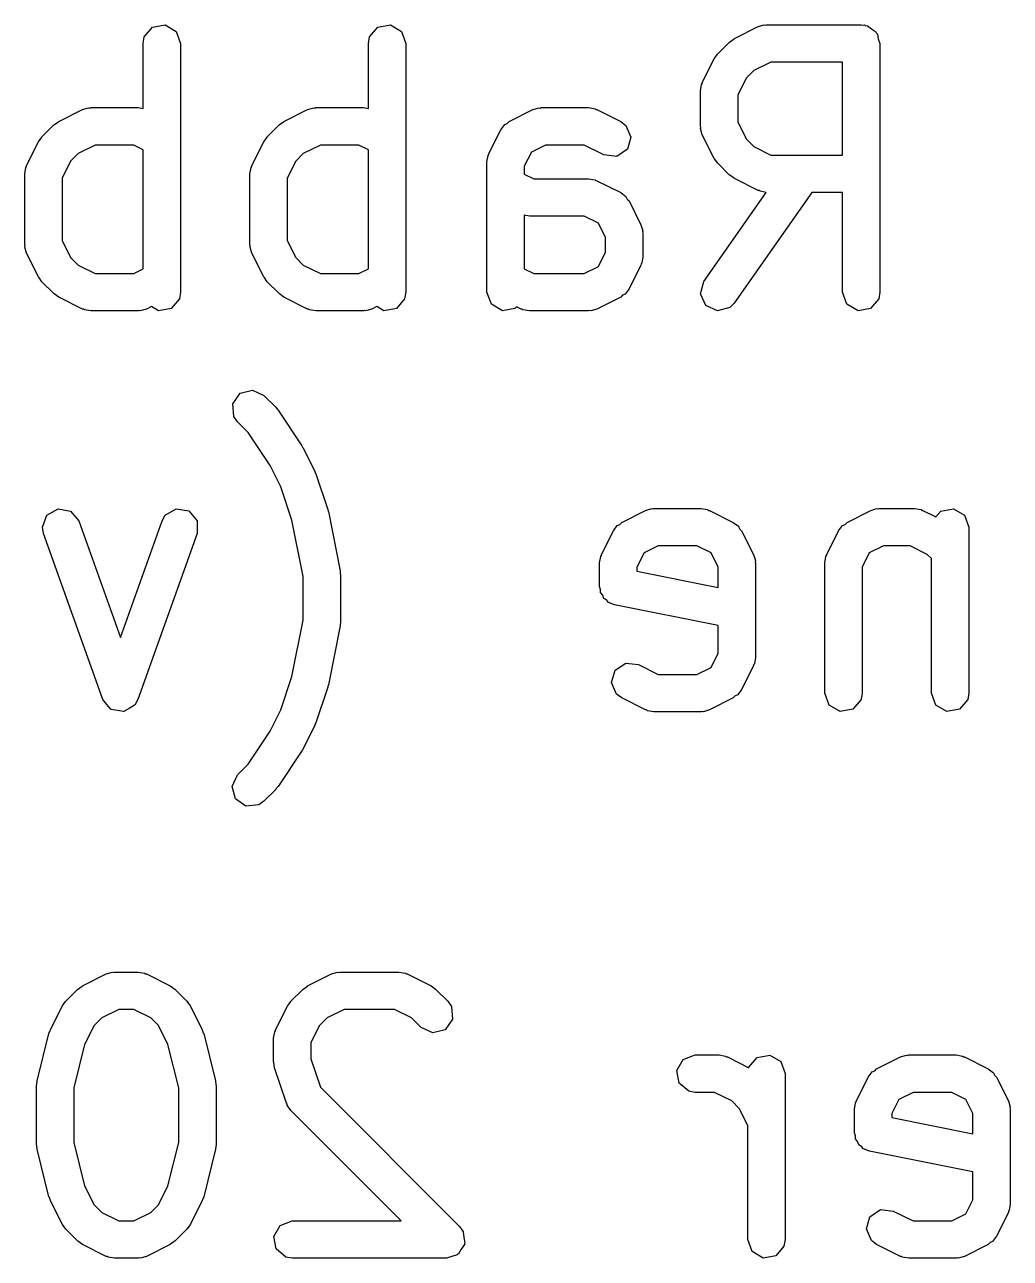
# Model space of a CAD drawing. Extents: x 83.8 to 115, y -109.1 to -88.6.
# Drawn here: x 95.473 to 99.432, y -93.527 to -88.572 of the extents above; entities that cross this region are included whole.
import ezdxf

# ---------------------------------------------------------------- set-up
doc = ezdxf.new("R2010")
doc.units = 0
doc.layers.add('BLACK', color=7, linetype='CONTINUOUS')

msp = doc.modelspace()

# ---------------------------------------------------------------- linework, layer by layer
at = {"layer": 'BLACK', "linetype": 'CONTINUOUS'}
for p, q in [((95.9533, -88.6217), (95.9863, -88.5824)), ((95.9863, -88.5824), (96.0368, -88.5735)), ((96.0368, -88.5735), (96.0813, -88.5992)), ((96.8581, -88.6217), (96.8911, -88.5824)), ((96.8911, -88.5824), (96.9416, -88.5735)), ((96.9416, -88.5735), (96.986, -88.5992)), ((98.3236, -88.6279), (98.4188, -88.5803)), ((98.4188, -88.5803), (98.4438, -88.5729)), ((98.4438, -88.5729), (98.4482, -88.5739)), ((98.4482, -88.5739), (98.4524, -88.5724)), ((98.4524, -88.5724), (98.8333, -88.5724)), ((98.8333, -88.5724), (98.8431, -88.5741)), ((98.8431, -88.5741), (98.8464, -88.5735)), ((98.8464, -88.5735), (98.8492, -88.5752)), ((98.8492, -88.5752), (98.859, -88.5769)), ((98.859, -88.5769), (98.8739, -88.5894)), ((98.8739, -88.5894), (98.8908, -88.5992)), ((95.9488, -88.6474), (95.9533, -88.6217)), ((96.0813, -88.5992), (96.0988, -88.6474)), ((96.8536, -88.6474), (96.8581, -88.6217)), ((96.986, -88.5992), (97.0036, -88.6474)), ((98.2565, -88.6896), (98.3041, -88.642)), ((98.3041, -88.642), (98.3225, -88.6291)), ((98.3225, -88.6291), (98.3236, -88.6279)), ((98.8908, -88.5992), (98.8931, -88.6055)), ((98.8931, -88.6055), (98.8983, -88.6099)), ((98.8983, -88.6099), (98.9017, -88.6291)), ((98.9017, -88.6291), (98.9083, -88.6474)), ((95.9488, -88.9093), (95.9488, -88.6474)), ((96.0988, -88.6474), (96.0988, -89.6474)), ((96.8536, -88.9093), (96.8536, -88.6474)), ((97.0036, -88.6474), (97.0036, -89.6474)), ((98.2424, -88.7091), (98.2558, -88.6911)), ((98.2558, -88.6911), (98.2565, -88.6896)), ((98.9083, -88.6474), (98.9083, -89.6474)), ((98.1948, -88.8043), (98.2424, -88.7091)), ((98.4701, -88.7224), (98.4016, -88.7566)), ((98.7583, -88.7224), (98.4701, -88.7224)), ((98.7583, -89.0962), (98.7583, -88.7224)), ((98.3712, -88.787), (98.3369, -88.8556)), ((98.4016, -88.7566), (98.3712, -88.787)), ((98.1869, -88.8379), (98.1914, -88.8122)), ((98.1869, -88.9807), (98.1869, -88.8379)), ((98.1914, -88.8122), (98.1943, -88.8088)), ((98.1943, -88.8088), (98.1948, -88.8043)), ((98.3369, -88.8556), (98.3369, -88.963)), ((95.6093, -88.9613), (95.7046, -88.9136)), ((95.7046, -88.9136), (95.7295, -88.9062)), ((95.7295, -88.9062), (95.7339, -88.9072)), ((95.7339, -88.9072), (95.7381, -88.9057)), ((95.7381, -88.9057), (95.9286, -88.9057)), ((95.9286, -88.9057), (95.9488, -88.9093)), ((96.5141, -88.9613), (96.6093, -88.9136)), ((96.6093, -88.9136), (96.6343, -88.9062)), ((96.6343, -88.9062), (96.6386, -88.9072)), ((96.6386, -88.9072), (96.6429, -88.9057)), ((96.6429, -88.9057), (96.8333, -88.9057)), ((96.8333, -88.9057), (96.8536, -88.9093)), ((97.4188, -88.9613), (97.5141, -88.9136)), ((97.5141, -88.9136), (97.539, -88.9062)), ((97.539, -88.9062), (97.5434, -88.9072)), ((97.5434, -88.9072), (97.5476, -88.9057)), ((97.5476, -88.9057), (97.7381, -88.9057)), ((97.7381, -88.9057), (97.7637, -88.9102)), ((97.7637, -88.9102), (97.7672, -88.9131)), ((97.7672, -88.9131), (97.7716, -88.9136)), ((97.7716, -88.9136), (97.8669, -88.9613)), ((95.5422, -89.0229), (95.5898, -88.9753)), ((95.5898, -88.9753), (95.6082, -88.9624)), ((95.6082, -88.9624), (95.6093, -88.9613)), ((96.447, -89.0229), (96.4946, -88.9753)), ((96.4946, -88.9753), (96.513, -88.9624)), ((96.513, -88.9624), (96.5141, -88.9613)), ((97.3853, -88.9948), (97.4008, -88.9739)), ((97.4008, -88.9739), (97.4111, -88.9694)), ((97.4111, -88.9694), (97.4188, -88.9613)), ((97.8669, -88.9613), (97.8878, -88.9768)), ((97.8878, -88.9768), (97.9082, -89.0238)), ((98.1884, -88.9849), (98.1869, -88.9807)), ((98.1874, -88.9893), (98.1884, -88.9849)), ((98.1948, -89.0143), (98.1874, -88.9893)), ((98.3369, -88.963), (98.3712, -89.0315)), ((95.5282, -89.0424), (95.5415, -89.0244)), ((95.5415, -89.0244), (95.5422, -89.0229)), ((96.4329, -89.0424), (96.4463, -89.0244)), ((96.4463, -89.0244), (96.447, -89.0229)), ((97.3377, -89.09), (97.3853, -88.9948)), ((97.9082, -89.0238), (97.8936, -89.073)), ((98.2424, -89.1095), (98.1948, -89.0143)), ((98.3712, -89.0315), (98.4016, -89.0619)), ((95.4805, -89.1376), (95.5282, -89.0424)), ((95.6873, -89.09), (95.6569, -89.1204)), ((95.7558, -89.0557), (95.6873, -89.09)), ((95.9109, -89.0557), (95.7558, -89.0557)), ((95.9488, -89.0747), (95.9109, -89.0557)), ((95.9488, -89.5534), (95.9488, -89.0747)), ((96.3853, -89.1376), (96.4329, -89.0424)), ((96.592, -89.09), (96.5616, -89.1204)), ((96.6606, -89.0557), (96.592, -89.09)), ((96.8156, -89.0557), (96.6606, -89.0557)), ((96.8536, -89.0747), (96.8156, -89.0557)), ((96.8536, -89.5534), (96.8536, -89.0747)), ((97.3372, -89.0945), (97.3377, -89.09)), ((97.5083, -89.0842), (97.4798, -89.1413)), ((97.5653, -89.0557), (97.5083, -89.0842)), ((97.7204, -89.0557), (97.5653, -89.0557)), ((97.7998, -89.0954), (97.7204, -89.0557)), ((97.8936, -89.073), (97.8508, -89.1013)), ((98.4016, -89.0619), (98.4701, -89.0962)), ((95.48, -89.1421), (95.4805, -89.1376)), ((95.6569, -89.1204), (95.6226, -89.1889)), ((96.3848, -89.1421), (96.3853, -89.1376)), ((96.5616, -89.1204), (96.5274, -89.1889)), ((97.3298, -89.1236), (97.3343, -89.0979)), ((97.3298, -89.6474), (97.3298, -89.1236)), ((97.3343, -89.0979), (97.3372, -89.0945)), ((97.8508, -89.1013), (97.7998, -89.0954)), ((98.2436, -89.1106), (98.2424, -89.1095)), ((98.2565, -89.129), (98.2436, -89.1106)), ((98.3041, -89.1766), (98.2565, -89.129)), ((98.4701, -89.0962), (98.7583, -89.0962)), ((95.4726, -89.1712), (95.4771, -89.1455)), ((95.4726, -89.4569), (95.4726, -89.1712)), ((95.4771, -89.1455), (95.48, -89.1421)), ((95.6226, -89.1889), (95.6226, -89.4392)), ((96.3774, -89.1712), (96.3819, -89.1455)), ((96.3774, -89.4569), (96.3774, -89.1712)), ((96.3819, -89.1455), (96.3848, -89.1421)), ((96.5274, -89.1889), (96.5274, -89.4392)), ((97.4798, -89.1413), (97.4798, -89.1725)), ((97.4798, -89.1725), (97.5177, -89.1914)), ((98.3056, -89.1773), (98.3041, -89.1766)), ((98.3236, -89.1907), (98.3056, -89.1773)), ((97.5177, -89.1914), (97.7381, -89.1914)), ((97.7381, -89.1914), (97.7637, -89.196)), ((97.7637, -89.196), (97.7672, -89.1988)), ((97.7672, -89.1988), (97.7716, -89.1993)), ((97.7716, -89.1993), (97.8669, -89.247)), ((98.4188, -89.2383), (98.3236, -89.1907)), ((98.4233, -89.2388), (98.4188, -89.2383)), ((98.4267, -89.2417), (98.4233, -89.2388)), ((97.8669, -89.247), (97.8878, -89.2625)), ((97.8878, -89.2625), (97.8923, -89.2728)), ((97.8923, -89.2728), (97.9004, -89.2805)), ((97.9004, -89.2805), (97.948, -89.3757)), ((98.2005, -89.6044), (98.4513, -89.246)), ((98.6343, -89.2462), (98.3233, -89.6904)), ((98.4513, -89.246), (98.4267, -89.2417)), ((98.7583, -89.2462), (98.6343, -89.2462)), ((98.7583, -89.6474), (98.7583, -89.2462)), ((97.5, -89.3414), (97.4798, -89.3379)), ((97.4798, -89.3379), (97.4798, -89.5534)), ((97.7204, -89.3414), (97.5, -89.3414)), ((97.7774, -89.3699), (97.7204, -89.3414)), ((97.806, -89.427), (97.7774, -89.3699)), ((97.948, -89.3757), (97.9555, -89.4007)), ((97.806, -89.4868), (97.806, -89.427)), ((97.9555, -89.4007), (97.9544, -89.4051)), ((97.9544, -89.4051), (97.956, -89.4093)), ((97.956, -89.4093), (97.956, -89.5045)), ((95.4742, -89.4611), (95.4726, -89.4569)), ((95.4731, -89.4655), (95.4742, -89.4611)), ((95.4805, -89.4904), (95.4731, -89.4655)), ((95.6226, -89.4392), (95.6569, -89.5077)), ((96.3789, -89.4611), (96.3774, -89.4569)), ((96.3779, -89.4655), (96.3789, -89.4611)), ((96.3853, -89.4904), (96.3779, -89.4655)), ((96.5274, -89.4392), (96.5616, -89.5077)), ((97.7774, -89.5439), (97.806, -89.4868)), ((95.5282, -89.5857), (95.4805, -89.4904)), ((95.6569, -89.5077), (95.6873, -89.5381)), ((96.4329, -89.5857), (96.3853, -89.4904)), ((96.5616, -89.5077), (96.592, -89.5381)), ((97.9485, -89.5336), (97.948, -89.5381)), ((97.9514, -89.5302), (97.9485, -89.5336)), ((97.956, -89.5045), (97.9514, -89.5302)), ((95.5293, -89.5868), (95.5282, -89.5857)), ((95.6873, -89.5381), (95.7558, -89.5724)), ((95.7558, -89.5724), (95.9109, -89.5724)), ((95.9109, -89.5724), (95.9488, -89.5534)), ((96.4341, -89.5868), (96.4329, -89.5857)), ((96.592, -89.5381), (96.6606, -89.5724)), ((96.6606, -89.5724), (96.8156, -89.5724)), ((96.8156, -89.5724), (96.8536, -89.5534)), ((97.4798, -89.5534), (97.5177, -89.5724)), ((97.5177, -89.5724), (97.7204, -89.5724)), ((97.7204, -89.5724), (97.7774, -89.5439)), ((97.948, -89.5381), (97.9004, -89.6333)), ((95.5422, -89.6052), (95.5293, -89.5868)), ((95.5898, -89.6528), (95.5422, -89.6052)), ((96.447, -89.6052), (96.4341, -89.5868)), ((96.4946, -89.6528), (96.447, -89.6052)), ((97.9004, -89.6333), (97.8849, -89.6542)), ((98.1872, -89.6539), (98.2005, -89.6044)), ((95.5913, -89.6535), (95.5898, -89.6528)), ((95.6093, -89.6668), (95.5913, -89.6535)), ((95.7046, -89.7145), (95.6093, -89.6668)), ((96.0943, -89.673), (96.0613, -89.7123)), ((96.0988, -89.6474), (96.0943, -89.673)), ((96.4961, -89.6535), (96.4946, -89.6528)), ((96.5141, -89.6668), (96.4961, -89.6535)), ((96.6093, -89.7145), (96.5141, -89.6668)), ((96.999, -89.673), (96.9661, -89.7123)), ((97.0036, -89.6474), (96.999, -89.673)), ((97.3473, -89.6956), (97.3298, -89.6474)), ((97.8669, -89.6668), (97.7716, -89.7145)), ((97.8746, -89.6587), (97.8669, -89.6668)), ((97.8849, -89.6542), (97.8746, -89.6587)), ((98.2089, -89.7004), (98.1872, -89.6539)), ((98.7759, -89.6956), (98.7583, -89.6474)), ((98.9038, -89.673), (98.8708, -89.7123)), ((98.9083, -89.6474), (98.9038, -89.673)), ((95.709, -89.715), (95.7046, -89.7145)), ((95.7124, -89.7179), (95.709, -89.715)), ((95.7381, -89.7224), (95.7124, -89.7179)), ((95.9286, -89.7224), (95.7381, -89.7224)), ((95.9328, -89.7208), (95.9286, -89.7224)), ((95.9371, -89.7219), (95.9328, -89.7208)), ((95.9621, -89.7145), (95.9371, -89.7219)), ((95.9819, -89.7046), (95.9621, -89.7145)), ((96.0108, -89.7212), (95.9819, -89.7046)), ((96.0613, -89.7123), (96.0108, -89.7212)), ((96.6138, -89.715), (96.6093, -89.7145)), ((96.6172, -89.7179), (96.6138, -89.715)), ((96.6429, -89.7224), (96.6172, -89.7179)), ((96.8333, -89.7224), (96.6429, -89.7224)), ((96.8375, -89.7208), (96.8333, -89.7224)), ((96.8419, -89.7219), (96.8375, -89.7208)), ((96.8669, -89.7145), (96.8419, -89.7219)), ((96.8867, -89.7046), (96.8669, -89.7145)), ((96.9155, -89.7212), (96.8867, -89.7046)), ((96.9661, -89.7123), (96.9155, -89.7212)), ((97.3917, -89.7212), (97.3473, -89.6956)), ((97.4423, -89.7123), (97.3917, -89.7212)), ((97.4482, -89.7053), (97.4423, -89.7123)), ((97.4665, -89.7145), (97.4482, -89.7053)), ((97.4709, -89.715), (97.4665, -89.7145)), ((97.4743, -89.7179), (97.4709, -89.715)), ((97.5, -89.7224), (97.4743, -89.7179)), ((97.7381, -89.7224), (97.5, -89.7224)), ((97.7423, -89.7208), (97.7381, -89.7224)), ((97.7467, -89.7219), (97.7423, -89.7208)), ((97.7716, -89.7145), (97.7467, -89.7219)), ((98.2554, -89.7221), (98.2089, -89.7004)), ((98.3049, -89.7088), (98.2554, -89.7221)), ((98.3233, -89.6904), (98.3049, -89.7088)), ((98.8203, -89.7212), (98.7759, -89.6956)), ((98.8708, -89.7123), (98.8203, -89.7212)), ((96.3085, -90.0951), (96.3379, -90.0531)), ((96.3379, -90.0531), (96.3875, -90.0398)), ((96.3875, -90.0398), (96.434, -90.0615)), ((96.434, -90.0615), (96.4816, -90.1091)), ((96.313, -90.1462), (96.3085, -90.0951)), ((96.4816, -90.1091), (96.4882, -90.1185)), ((96.4882, -90.1185), (96.491, -90.1205)), ((96.491, -90.1205), (96.5862, -90.2634)), ((96.3279, -90.1676), (96.313, -90.1462)), ((96.3703, -90.2099), (96.3279, -90.1676)), ((96.4588, -90.3427), (96.3703, -90.2099)), ((96.5862, -90.2634), (96.5889, -90.2696)), ((96.5889, -90.2696), (96.5909, -90.2715)), ((96.5909, -90.2715), (96.6385, -90.3667)), ((96.502, -90.429), (96.4588, -90.3427)), ((96.6385, -90.3667), (96.6407, -90.3742)), ((96.6407, -90.3742), (96.6426, -90.3765)), ((96.6426, -90.3765), (96.6902, -90.5194)), ((96.5464, -90.5624), (96.502, -90.429)), ((95.5619, -90.5422), (95.6065, -90.5168)), ((95.6065, -90.5168), (95.6569, -90.526)), ((95.6569, -90.526), (95.6897, -90.5655)), ((96.0375, -90.5429), (96.0818, -90.5169)), ((96.0818, -90.5169), (96.1323, -90.5255)), ((96.1323, -90.5255), (96.1656, -90.5646)), ((96.6902, -90.5194), (96.6912, -90.5261)), ((96.6912, -90.5261), (96.6926, -90.5284)), ((97.8712, -90.5713), (97.9665, -90.5236)), ((97.9665, -90.5236), (97.9914, -90.5162)), ((97.9914, -90.5162), (97.9958, -90.5172)), ((97.9958, -90.5172), (98, -90.5157)), ((98, -90.5157), (98.1905, -90.5157)), ((98.1905, -90.5157), (98.2161, -90.5202)), ((98.2161, -90.5202), (98.2196, -90.5231)), ((98.2196, -90.5231), (98.224, -90.5236)), ((98.224, -90.5236), (98.3193, -90.5713)), ((98.776, -90.5713), (98.8712, -90.5236)), ((98.8712, -90.5236), (98.8962, -90.5162)), ((98.8962, -90.5162), (98.9005, -90.5172)), ((98.9005, -90.5172), (98.9048, -90.5157)), ((98.9048, -90.5157), (99.0476, -90.5157)), ((99.0476, -90.5157), (99.0733, -90.5202)), ((99.0733, -90.5202), (99.0767, -90.5231)), ((99.0767, -90.5231), (99.0812, -90.5236)), ((99.0812, -90.5236), (99.133, -90.5496)), ((99.133, -90.5496), (99.153, -90.5258)), ((99.153, -90.5258), (99.2035, -90.5169)), ((99.2035, -90.5169), (99.2479, -90.5425)), ((95.544, -90.5903), (95.5619, -90.5422)), ((95.6897, -90.5655), (95.8571, -91.0344)), ((95.8571, -91.0344), (96.0246, -90.5655)), ((96.0246, -90.5655), (96.0375, -90.5429)), ((96.1656, -90.5646), (96.1659, -90.6159)), ((96.5917, -90.7886), (96.5464, -90.5624)), ((96.6926, -90.5284), (96.7402, -90.7665)), ((97.8635, -90.5794), (97.8712, -90.5713)), ((98.3193, -90.5713), (98.3402, -90.5868)), ((98.7683, -90.5794), (98.776, -90.5713)), ((99.2479, -90.5425), (99.2655, -90.5907)), ((95.5484, -90.6159), (95.544, -90.5903)), ((95.7865, -91.2826), (95.5484, -90.6159)), ((96.1659, -90.6159), (95.9278, -91.2826)), ((97.7901, -90.7), (97.8377, -90.6048)), ((97.8377, -90.6048), (97.8532, -90.5839)), ((97.8532, -90.5839), (97.8635, -90.5794)), ((98.3402, -90.5868), (98.3446, -90.5971)), ((98.3446, -90.5971), (98.3528, -90.6048)), ((98.3528, -90.6048), (98.4004, -90.7)), ((98.6948, -90.7), (98.7424, -90.6048)), ((98.7424, -90.6048), (98.758, -90.5839)), ((98.758, -90.5839), (98.7683, -90.5794)), ((99.2655, -90.5907), (99.2655, -91.2574)), ((98.0177, -90.6657), (97.9607, -90.6942)), ((98.1728, -90.6657), (98.0177, -90.6657)), ((98.2298, -90.6942), (98.1728, -90.6657)), ((98.9225, -90.6657), (98.8654, -90.6942)), ((99.0299, -90.6657), (98.9225, -90.6657)), ((99.0984, -90.7), (99.0299, -90.6657)), ((97.7821, -90.7336), (97.7867, -90.7079)), ((97.7867, -90.7079), (97.7895, -90.7045)), ((97.7895, -90.7045), (97.7901, -90.7)), ((97.9607, -90.6942), (97.9321, -90.7513)), ((98.2583, -90.7513), (98.2298, -90.6942)), ((98.4004, -90.7), (98.4078, -90.725)), ((98.4078, -90.725), (98.4068, -90.7294)), ((98.6869, -90.7336), (98.6914, -90.7079)), ((98.6914, -90.7079), (98.6943, -90.7045)), ((98.6943, -90.7045), (98.6948, -90.7)), ((98.8654, -90.6942), (98.8369, -90.7513)), ((99.1155, -90.717), (99.0984, -90.7)), ((99.1155, -91.2574), (99.1155, -90.717)), ((96.7402, -90.7665), (96.7405, -90.7779)), ((97.7821, -90.8288), (97.7821, -90.7336)), ((97.9321, -90.7513), (97.9321, -90.7673)), ((97.9321, -90.7673), (98.2583, -90.8326)), ((98.2583, -90.8326), (98.2583, -90.7513)), ((98.4068, -90.7294), (98.4083, -90.7336)), ((98.4083, -90.7336), (98.4083, -91.1145)), ((98.6869, -91.2574), (98.6869, -90.7336)), ((98.8369, -90.7513), (98.8369, -91.2574)), ((96.5917, -90.9642), (96.5917, -90.7886)), ((96.7405, -90.7779), (96.7417, -90.7812)), ((96.7417, -90.7812), (96.7417, -90.9717)), ((97.7864, -90.8405), (97.7821, -90.8288)), ((97.7861, -90.8528), (97.7864, -90.8405)), ((97.7949, -90.8638), (97.7861, -90.8528)), ((97.7997, -90.877), (97.7949, -90.8638)), ((97.8104, -90.8832), (97.7997, -90.877)), ((97.8182, -90.8929), (97.8104, -90.8832)), ((97.8424, -90.9024), (97.8182, -90.8929)), ((98.2583, -90.9855), (97.8424, -90.9024)), ((96.5464, -91.1905), (96.5917, -90.9642)), ((96.7417, -90.9717), (96.7397, -90.9829)), ((96.7402, -90.9864), (96.6926, -91.2245)), ((96.7397, -90.9829), (96.7402, -90.9864)), ((98.2583, -91.0968), (98.2583, -90.9855)), ((98.2298, -91.1539), (98.2583, -91.0968)), ((98.4083, -91.1145), (98.4038, -91.1402)), ((97.8299, -91.2143), (97.8445, -91.1651)), ((97.8445, -91.1651), (97.8873, -91.1368)), ((97.8873, -91.1368), (97.9383, -91.1427)), ((97.9383, -91.1427), (98.0177, -91.1824)), ((98.1728, -91.1824), (98.2298, -91.1539)), ((98.4004, -91.1481), (98.3528, -91.2433)), ((98.4009, -91.1436), (98.4004, -91.1481)), ((98.4038, -91.1402), (98.4009, -91.1436)), ((96.502, -91.3238), (96.5464, -91.1905)), ((97.8503, -91.2613), (97.8299, -91.2143)), ((98.0177, -91.1824), (98.1728, -91.1824)), ((96.6902, -91.2335), (96.6426, -91.3763)), ((96.6926, -91.2245), (96.6901, -91.2308)), ((96.6901, -91.2308), (96.6902, -91.2335)), ((97.8712, -91.2768), (97.8503, -91.2613)), ((98.327, -91.2687), (98.3193, -91.2768)), ((98.3373, -91.2642), (98.327, -91.2687)), ((98.3528, -91.2433), (98.3373, -91.2642)), ((98.7045, -91.3056), (98.6869, -91.2574)), ((98.8369, -91.2574), (98.8324, -91.283)), ((99.133, -91.3056), (99.1155, -91.2574)), ((99.2655, -91.2574), (99.261, -91.283)), ((95.7868, -91.283), (95.7865, -91.2826)), ((95.7868, -91.2835), (95.7868, -91.283)), ((95.8031, -91.3027), (95.7868, -91.2835)), ((95.8192, -91.3221), (95.8031, -91.3027)), ((95.8924, -91.3184), (95.8706, -91.3312)), ((95.9143, -91.3059), (95.8924, -91.3184)), ((95.9145, -91.3055), (95.9143, -91.3059)), ((95.9149, -91.3052), (95.9145, -91.3055)), ((95.9278, -91.2826), (95.9149, -91.3052)), ((97.9665, -91.3245), (97.8712, -91.2768)), ((98.3193, -91.2768), (98.224, -91.3245)), ((98.7489, -91.3312), (98.7045, -91.3056)), ((98.8324, -91.283), (98.7994, -91.3223)), ((99.1775, -91.3312), (99.133, -91.3056)), ((99.261, -91.283), (99.228, -91.3223)), ((95.8197, -91.3222), (95.8192, -91.3221)), ((95.82, -91.3226), (95.8197, -91.3222)), ((95.8449, -91.3268), (95.82, -91.3226)), ((95.8697, -91.3313), (95.8449, -91.3268)), ((95.8701, -91.3311), (95.8697, -91.3313)), ((95.8706, -91.3312), (95.8701, -91.3311)), ((96.4588, -91.4101), (96.502, -91.3238)), ((97.9709, -91.325), (97.9665, -91.3245)), ((97.9743, -91.3279), (97.9709, -91.325)), ((98, -91.3324), (97.9743, -91.3279)), ((98.1905, -91.3324), (98, -91.3324)), ((98.1947, -91.3308), (98.1905, -91.3324)), ((98.199, -91.3319), (98.1947, -91.3308)), ((98.224, -91.3245), (98.199, -91.3319)), ((98.7994, -91.3223), (98.7489, -91.3312)), ((99.228, -91.3223), (99.1775, -91.3312)), ((96.3703, -91.5429), (96.4588, -91.4101)), ((96.6385, -91.3862), (96.5909, -91.4814)), ((96.6388, -91.3832), (96.6385, -91.3862)), ((96.6426, -91.3763), (96.6388, -91.3832)), ((96.5862, -91.4895), (96.491, -91.6323)), ((96.5868, -91.4868), (96.5862, -91.4895)), ((96.5909, -91.4814), (96.5868, -91.4868)), ((96.3279, -91.5853), (96.3703, -91.5429)), ((96.3062, -91.6318), (96.3279, -91.5853)), ((96.3195, -91.6814), (96.3062, -91.6318)), ((96.4816, -91.6437), (96.434, -91.6914)), ((96.4831, -91.6406), (96.4816, -91.6437)), ((96.491, -91.6323), (96.4831, -91.6406)), ((96.3615, -91.7108), (96.3195, -91.6814)), ((96.4126, -91.7063), (96.3615, -91.7108)), ((96.434, -91.6914), (96.4126, -91.7063)), ((95.7046, -92.4329), (95.7998, -92.3853)), ((95.7998, -92.3853), (95.8248, -92.3779)), ((95.8248, -92.3779), (95.8291, -92.3789)), ((95.8291, -92.3789), (95.8333, -92.3774)), ((95.8333, -92.3774), (95.9286, -92.3774)), ((95.9286, -92.3774), (95.9542, -92.3819)), ((95.9542, -92.3819), (95.9577, -92.3848)), ((95.9577, -92.3848), (95.9621, -92.3853)), ((95.9621, -92.3853), (96.0574, -92.4329)), ((96.6093, -92.4329), (96.7046, -92.3853)), ((96.7046, -92.3853), (96.7295, -92.3779)), ((96.7295, -92.3779), (96.7339, -92.3789)), ((96.7339, -92.3789), (96.7381, -92.3774)), ((96.7381, -92.3774), (96.9762, -92.3774)), ((96.9762, -92.3774), (97.0018, -92.3819)), ((97.0018, -92.3819), (97.0053, -92.3848)), ((97.0053, -92.3848), (97.0097, -92.3853)), ((97.0097, -92.3853), (97.105, -92.4329)), ((95.6374, -92.4946), (95.6851, -92.447)), ((95.6851, -92.447), (95.7034, -92.4341)), ((95.7034, -92.4341), (95.7046, -92.4329)), ((96.0574, -92.4329), (96.0754, -92.4463)), ((96.0754, -92.4463), (96.0768, -92.447)), ((96.0768, -92.447), (96.1245, -92.4946)), ((96.5422, -92.4946), (96.5898, -92.447)), ((96.5898, -92.447), (96.6082, -92.4341)), ((96.6082, -92.4341), (96.6093, -92.4329)), ((97.105, -92.4329), (97.123, -92.4463)), ((97.123, -92.4463), (97.1245, -92.447)), ((97.1245, -92.447), (97.1721, -92.4946)), ((95.6234, -92.5141), (95.6368, -92.4961)), ((95.6368, -92.4961), (95.6374, -92.4946)), ((96.1245, -92.4946), (96.1373, -92.513)), ((96.5282, -92.5141), (96.5415, -92.4961)), ((96.5415, -92.4961), (96.5422, -92.4946)), ((97.1721, -92.4946), (97.187, -92.5159)), ((95.5758, -92.6093), (95.6234, -92.5141)), ((95.851, -92.5274), (95.7825, -92.5616)), ((95.9109, -92.5274), (95.851, -92.5274)), ((95.9794, -92.5616), (95.9109, -92.5274)), ((96.1373, -92.513), (96.1385, -92.5141)), ((96.1385, -92.5141), (96.1861, -92.6093)), ((96.4805, -92.6093), (96.5282, -92.5141)), ((96.7558, -92.5274), (96.6873, -92.5616)), ((96.9585, -92.5274), (96.7558, -92.5274)), ((97.027, -92.5616), (96.9585, -92.5274)), ((97.187, -92.5159), (97.1915, -92.567)), ((95.7521, -92.592), (95.7136, -92.669)), ((95.7825, -92.5616), (95.7521, -92.592)), ((96.0098, -92.592), (95.9794, -92.5616)), ((96.0483, -92.669), (96.0098, -92.592)), ((96.6569, -92.592), (96.6226, -92.6606)), ((96.6873, -92.5616), (96.6569, -92.592)), ((97.066, -92.6007), (97.027, -92.5616)), ((97.1125, -92.6223), (97.066, -92.6007)), ((97.1915, -92.567), (97.1621, -92.6091)), ((95.5225, -92.8151), (95.5701, -92.6247)), ((95.5701, -92.6247), (95.5754, -92.6128)), ((95.5754, -92.6128), (95.5758, -92.6093)), ((96.1861, -92.6093), (96.1898, -92.6217)), ((96.1898, -92.6217), (96.1918, -92.6247)), ((96.1918, -92.6247), (96.2394, -92.8151)), ((96.4726, -92.6429), (96.4771, -92.6172)), ((96.4726, -92.7381), (96.4726, -92.6429)), ((96.4771, -92.6172), (96.48, -92.6138)), ((96.48, -92.6138), (96.4805, -92.6093)), ((97.1621, -92.6091), (97.1125, -92.6223)), ((95.7136, -92.669), (95.6702, -92.8426)), ((96.0917, -92.8426), (96.0483, -92.669)), ((96.6226, -92.6606), (96.6226, -92.7259)), ((96.4732, -92.7396), (96.4726, -92.7381)), ((96.4765, -92.7618), (96.4732, -92.7396)), ((96.6226, -92.7259), (96.6608, -92.8404)), ((98.0928, -92.7727), (98.1185, -92.7283)), ((98.1185, -92.7283), (98.1667, -92.7107)), ((98.1667, -92.7107), (98.2619, -92.7107)), ((98.2619, -92.7107), (98.2876, -92.7152)), ((98.2876, -92.7152), (98.291, -92.7181)), ((98.291, -92.7181), (98.2954, -92.7186)), ((98.2954, -92.7186), (98.3816, -92.7617)), ((98.3819, -92.7601), (98.4149, -92.7208)), ((98.4149, -92.7208), (98.4654, -92.7119)), ((98.4654, -92.7119), (98.5098, -92.7375)), ((98.5098, -92.7375), (98.5274, -92.7857)), ((98.895, -92.7663), (98.9903, -92.7186)), ((98.9903, -92.7186), (99.0152, -92.7112)), ((99.0152, -92.7112), (99.0196, -92.7122)), ((99.0196, -92.7122), (99.0238, -92.7107)), ((99.0238, -92.7107), (99.2143, -92.7107)), ((99.2143, -92.7107), (99.2399, -92.7152)), ((99.2399, -92.7152), (99.2434, -92.7181)), ((99.2434, -92.7181), (99.2478, -92.7186)), ((99.2478, -92.7186), (99.3431, -92.7663)), ((96.5241, -92.9047), (96.4765, -92.7618)), ((98.1017, -92.8232), (98.0928, -92.7727)), ((98.3816, -92.7617), (98.3819, -92.7601)), ((98.5274, -92.7857), (98.5274, -93.4524)), ((98.8139, -92.895), (98.8615, -92.7998)), ((98.8615, -92.7998), (98.877, -92.7789)), ((98.877, -92.7789), (98.8873, -92.7744)), ((98.8873, -92.7744), (98.895, -92.7663)), ((99.3431, -92.7663), (99.364, -92.7818)), ((99.364, -92.7818), (99.3685, -92.7921)), ((99.3685, -92.7921), (99.3766, -92.7998)), ((99.3766, -92.7998), (99.4242, -92.895)), ((95.5202, -92.8333), (95.5228, -92.8186)), ((95.5202, -93.0714), (95.5202, -92.8333)), ((95.5228, -92.8186), (95.5225, -92.8151)), ((95.6702, -92.8426), (95.6702, -93.0622)), ((96.0917, -93.0622), (96.0917, -92.8426)), ((96.2394, -92.8151), (96.2405, -92.8301)), ((96.2405, -92.8301), (96.2417, -92.8333)), ((96.2417, -92.8333), (96.2417, -93.0714)), ((96.6608, -92.8404), (97.2197, -93.3993)), ((98.141, -92.8562), (98.1017, -92.8232)), ((98.1667, -92.8607), (98.141, -92.8562)), ((96.5269, -92.9082), (96.5241, -92.9047)), ((98.2442, -92.8607), (98.1667, -92.8607)), ((98.3127, -92.895), (98.2442, -92.8607)), ((98.3431, -92.9254), (98.3127, -92.895)), ((98.806, -92.9286), (98.8105, -92.9029)), ((98.8105, -92.9029), (98.8134, -92.8995)), ((98.8134, -92.8995), (98.8139, -92.895)), ((98.9845, -92.8892), (98.956, -92.9463)), ((99.0415, -92.8607), (98.9845, -92.8892)), ((99.1966, -92.8607), (99.0415, -92.8607)), ((99.2536, -92.8892), (99.1966, -92.8607)), ((99.2821, -92.9463), (99.2536, -92.8892)), ((99.4242, -92.895), (99.4316, -92.92)), ((96.5273, -92.9126), (96.5269, -92.9082)), ((96.5422, -92.934), (96.5273, -92.9126)), ((96.9856, -93.3774), (96.5422, -92.934)), ((98.3774, -92.9939), (98.3431, -92.9254)), ((98.806, -93.0238), (98.806, -92.9286)), ((98.956, -92.9463), (98.956, -92.9623)), ((99.2821, -93.0276), (99.2821, -92.9463)), ((99.4316, -92.92), (99.4306, -92.9244)), ((99.4306, -92.9244), (99.4321, -92.9286)), ((99.4321, -92.9286), (99.4321, -93.3095)), ((98.3774, -93.4524), (98.3774, -92.9939)), ((98.956, -92.9623), (99.2821, -93.0276)), ((98.8102, -93.0355), (98.806, -93.0238)), ((98.8099, -93.0478), (98.8102, -93.0355)), ((98.8187, -93.0588), (98.8099, -93.0478)), ((95.5214, -93.0747), (95.5202, -93.0714)), ((95.5225, -93.0896), (95.5214, -93.0747)), ((95.5701, -93.2801), (95.5225, -93.0896)), ((95.6702, -93.0622), (95.7136, -93.2357)), ((96.0483, -93.2357), (96.0917, -93.0622)), ((96.2394, -93.0896), (96.1918, -93.2801)), ((96.2417, -93.0714), (96.2391, -93.0862)), ((96.2391, -93.0862), (96.2394, -93.0896)), ((98.8235, -93.072), (98.8187, -93.0588)), ((98.8342, -93.0782), (98.8235, -93.072)), ((98.842, -93.0879), (98.8342, -93.0782)), ((98.8662, -93.0974), (98.842, -93.0879)), ((99.2821, -93.1805), (98.8662, -93.0974)), ((99.2821, -93.2918), (99.2821, -93.1805)), ((95.7136, -93.2357), (95.7521, -93.3127)), ((96.0098, -93.3127), (96.0483, -93.2357)), ((95.5721, -93.283), (95.5701, -93.2801)), ((95.5758, -93.2954), (95.5721, -93.283)), ((95.6234, -93.3907), (95.5758, -93.2954)), ((96.1861, -93.2954), (96.1385, -93.3907)), ((96.1865, -93.2919), (96.1861, -93.2954)), ((96.1918, -93.2801), (96.1865, -93.2919)), ((99.2536, -93.3489), (99.2821, -93.2918)), ((95.7521, -93.3127), (95.7825, -93.3431)), ((95.7825, -93.3431), (95.851, -93.3774)), ((95.9109, -93.3774), (95.9794, -93.3431)), ((95.9794, -93.3431), (96.0098, -93.3127)), ((98.8683, -93.3601), (98.9111, -93.3318)), ((98.9111, -93.3318), (98.9621, -93.3377)), ((98.9621, -93.3377), (99.0415, -93.3774)), ((99.1966, -93.3774), (99.2536, -93.3489)), ((99.4242, -93.3431), (99.3766, -93.4383)), ((99.4247, -93.3386), (99.4242, -93.3431)), ((99.4276, -93.3352), (99.4247, -93.3386)), ((99.4321, -93.3095), (99.4276, -93.3352)), ((95.6246, -93.3918), (95.6234, -93.3907)), ((95.6374, -93.4102), (95.6246, -93.3918)), ((95.851, -93.3774), (95.9109, -93.3774)), ((96.1385, -93.3907), (96.1252, -93.4087)), ((96.4738, -93.4394), (96.4994, -93.3949)), ((96.4994, -93.3949), (96.5476, -93.3774)), ((96.5476, -93.3774), (96.9856, -93.3774)), ((97.2197, -93.3993), (97.2291, -93.4128)), ((98.8537, -93.4093), (98.8683, -93.3601)), ((99.0415, -93.3774), (99.1966, -93.3774)), ((95.6851, -93.4578), (95.6374, -93.4102)), ((96.1245, -93.4102), (96.0768, -93.4578)), ((96.1252, -93.4087), (96.1245, -93.4102)), ((96.4827, -93.4899), (96.4738, -93.4394)), ((97.2291, -93.4128), (97.2316, -93.4149)), ((97.2316, -93.4149), (97.232, -93.4169)), ((97.232, -93.4169), (97.2346, -93.4207)), ((97.2346, -93.4207), (97.2366, -93.4432)), ((97.2366, -93.4432), (97.2405, -93.4654)), ((98.8741, -93.4563), (98.8537, -93.4093)), ((99.3766, -93.4383), (99.3611, -93.4592)), ((95.6865, -93.4585), (95.6851, -93.4578)), ((95.7046, -93.4718), (95.6865, -93.4585)), ((95.7998, -93.5195), (95.7046, -93.4718)), ((96.0573, -93.4718), (95.9621, -93.5195)), ((96.0585, -93.4707), (96.0573, -93.4718)), ((96.0768, -93.4578), (96.0585, -93.4707)), ((96.522, -93.5229), (96.4827, -93.4899)), ((97.2262, -93.4903), (97.2149, -93.5098)), ((97.2391, -93.4718), (97.2262, -93.4903)), ((97.2405, -93.4654), (97.2388, -93.4684)), ((97.2388, -93.4684), (97.2391, -93.4718)), ((98.3949, -93.5006), (98.3774, -93.4524)), ((98.4394, -93.5262), (98.3949, -93.5006)), ((98.5229, -93.478), (98.4899, -93.5173)), ((98.5274, -93.4524), (98.5229, -93.478)), ((98.895, -93.4718), (98.8741, -93.4563)), ((98.9903, -93.5195), (98.895, -93.4718)), ((99.3431, -93.4718), (99.2478, -93.5195)), ((99.3508, -93.4637), (99.3431, -93.4718)), ((99.3611, -93.4592), (99.3508, -93.4637)), ((95.8042, -93.52), (95.7998, -93.5195)), ((95.8077, -93.5229), (95.8042, -93.52)), ((95.8333, -93.5274), (95.8077, -93.5229)), ((95.9286, -93.5274), (95.8333, -93.5274)), ((95.9328, -93.5258), (95.9286, -93.5274)), ((95.9371, -93.5269), (95.9328, -93.5258)), ((95.9621, -93.5195), (95.9371, -93.5269)), ((96.5476, -93.5274), (96.522, -93.5229)), ((97.1667, -93.5274), (96.5476, -93.5274)), ((97.1879, -93.5197), (97.1667, -93.5274)), ((97.2097, -93.5138), (97.1879, -93.5197)), ((97.2117, -93.511), (97.2097, -93.5138)), ((97.2149, -93.5098), (97.2117, -93.511)), ((98.4899, -93.5173), (98.4394, -93.5262)), ((98.9947, -93.52), (98.9903, -93.5195)), ((98.9982, -93.5229), (98.9947, -93.52)), ((99.0238, -93.5274), (98.9982, -93.5229)), ((99.2143, -93.5274), (99.0238, -93.5274)), ((99.2185, -93.5258), (99.2143, -93.5274)), ((99.2229, -93.5269), (99.2185, -93.5258)), ((99.2478, -93.5195), (99.2229, -93.5269))]:
    msp.add_line(p, q, dxfattribs=at)

doc.saveas('drawing.dxf')
